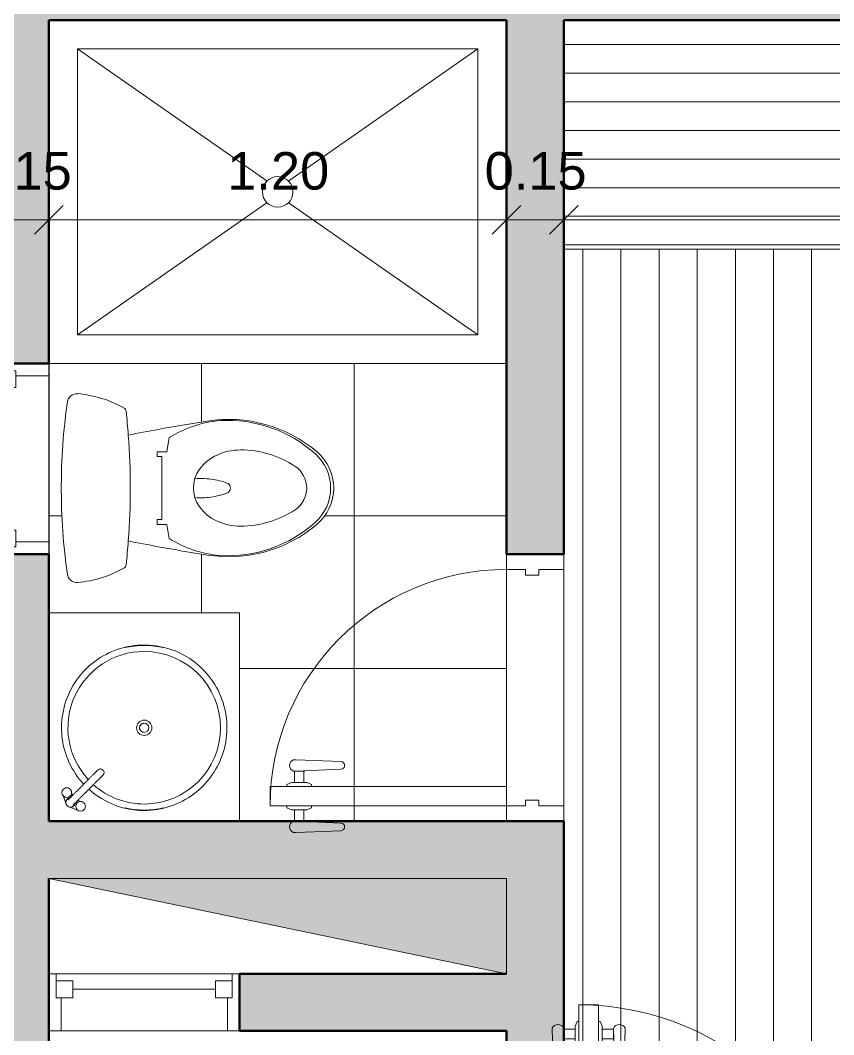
# Model space of a CAD drawing. Header units: metres. Extents: x 11 to 152, y 1 to 34.
# Drawn here: x 93.51 to 95.643, y 21.96 to 24.62 of the extents above; entities that cross this region are included whole.
import ezdxf

# ---------------------------------------------------------------- set-up
doc = ezdxf.new("R2010")
doc.units = ezdxf.units.M
for name, color, linetype, lineweight in [('A-ANNO-DIMS', 211, 'Continuous', 9), ('A-ANNO-DIMS-100', 211, 'Continuous', 9), ('A-DETL-GENF', 92, 'Continuous', 9), ('A-DETL-GENF-1', 7, 'Continuous', 9), ('A-DETL-THIN', 151, 'Continuous', 9), ('A-DOOR', 31, 'Continuous', 9), ('A-DOOR-1', 31, 'Continuous', 18), ('A-FLOR', 192, 'Continuous', 9), ('A-FLOR-PATT', 8, 'Continuous', 9), ('A-GLAZ', 151, 'Continuous', 9), ('A-GLAZ-1', 151, 'Continuous', 18), ('A-WALL', 113, 'Continuous', 9), ('A-WALL-1', 113, 'Continuous', 50), ('A-WALL-PATT-1', 111, 'Continuous', 9), ('I-FURN', 30, 'Continuous', 9), ('P-SANR-FIXT', 6, 'Continuous', 9)]:
    doc.layers.add(name, color=color, linetype=linetype, lineweight=lineweight)
doc.styles.add('Arial_1', font='Arial.ttf', dxfattribs={"height": 0.098353})
doc.dimstyles.new('Cota_1_25', dxfattribs={"dimscale": 0.3048, "dimtxt": 0.1, "dimasz": 0.246063, "dimexe": 0, "dimexo": 0.0625, "dimgap": 0.164042, "dimtad": 1, "dimrnd": 0.01, "dimzin": 0, "dimdsep": 46, "dimtxsty": 'Arial_1', "dimblk1": 'OBLIQUE', "dimblk2": 'OBLIQUE', "dimsah": 1, "dimcen": 0.09, "dimazin": 0, "dimtfac": 1, "dimtdec": 4, "dimtix": 1, "dimtmove": 0, "dimatfit": 3, "dimfxl": 0, "dimfxlon": 1, "dimtvp": 1, "dimtolj": 1, "dimtzin": 0, "dimarcsym": 2})

# ---------------------------------------------------------------- blocks, each defined once
blk = doc.blocks.new('EA-Sencilla abisagrada - 80 x 210-1204422-2 Piso _Tipo_')
at = {"layer": 'A-DETL-GENF'}
for p, q in [((0.244, -0.6091), (0.239, -0.7263)), ((0.269, -0.7263), (0.264, -0.6091)), ((0.4, -0.7263), (0.405, -0.6091)), ((0.425, -0.6091), (0.43, -0.7263)), ((0.299, -0.6988), (0.304, -0.6863)), ((0.304, -0.6863), (0.309, -0.6863)), ((0.309, -0.7513), (0.309, -0.6863)), ((0.365, -0.6863), (0.36, -0.6863)), ((0.36, -0.7513), (0.36, -0.6863)), ((0.37, -0.6988), (0.365, -0.6863)), ((0.269, -0.7038), (0.269, -0.7338)), ((0.299, -0.7063), (0.269, -0.7063)), ((0.299, -0.7388), (0.299, -0.6988)), ((0.37, -0.7388), (0.37, -0.6988)), ((0.37, -0.7063), (0.4, -0.7063)), ((0.4, -0.7038), (0.4, -0.7338)), ((0.239, -0.7338), (0.239, -0.7263)), ((0.269, -0.7313), (0.299, -0.7313)), ((0.299, -0.7388), (0.304, -0.7513)), ((0.37, -0.7388), (0.365, -0.7513)), ((0.4, -0.7313), (0.37, -0.7313)), ((0.43, -0.7338), (0.43, -0.7263)), ((0.309, -0.7513), (0.304, -0.7513)), ((0.36, -0.7513), (0.365, -0.7513))]:
    blk.add_line(p, q, dxfattribs=at)
for centre, radius, start, end in [((0.254, -0.6095), 0.01, 2.4476, 177.5524), ((0.415, -0.6095), 0.01, 2.4476, 177.5524), ((0.254, -0.7276), 0.0162, 202.6199, 337.3801), ((0.415, -0.7276), 0.0162, 202.6199, 337.3801)]:
    blk.add_arc(centre, radius, start, end, dxfattribs=at)
at = {"layer": 'A-DOOR'}
blk.add_arc((0.36, -0.075), 0.72, 180, 270, dxfattribs=at)
at = {"layer": 'A-DOOR-1'}
for p, q in [((-0.4, 0.075), (-0.36, 0.075)), ((-0.36, 0.075), (-0.36, 0.01)), ((0.36, 0.075), (0.4, 0.075)), ((0.36, 0.01), (0.36, 0.075)), ((-0.36, 0.01), (-0.345, 0.01)), ((-0.345, 0.01), (-0.345, -0.025)), ((0.345, 0.01), (0.36, 0.01)), ((0.345, -0.025), (0.345, 0.01)), ((-0.36, -0.025), (-0.36, -0.075)), ((-0.345, -0.025), (-0.36, -0.025)), ((0.36, -0.025), (0.345, -0.025)), ((0.36, -0.075), (0.36, -0.025)), ((-0.36, -0.075), (-0.4, -0.075)), ((0.309, -0.075), (0.309, -0.795)), ((0.36, -0.075), (0.309, -0.075)), ((0.36, -0.075), (0.36, -0.795)), ((0.4, -0.075), (0.36, -0.075)), ((0.36, -0.795), (0.309, -0.795))]:
    blk.add_line(p, q, dxfattribs=at)
blk = doc.blocks.new('M_Fixed - 60x50-V63-2 Piso _Tipo_')
at = {"layer": 'A-GLAZ-1'}
for p, q in [((-0.231, 0.088), (-0.231, 0.025)), ((0.231, 0.088), (0.231, 0.025)), ((-0.231, 0.069), (-0.187, 0.069)), ((-0.187, 0.069), (-0.187, 0.025)), ((0.187, 0.069), (0.187, 0.025)), ((0.231, 0.069), (0.187, 0.069)), ((-0.187, 0.047), (0.187, 0.047)), ((-0.231, 0.025), (-0.187, 0.025)), ((-0.218, 0.025), (-0.218, -0.062)), ((0.187, 0.025), (0.231, 0.025)), ((0.218, 0.025), (0.218, -0.062)), ((-0.25, -0.062), (-0.218, -0.062)), ((0.25, -0.062), (0.218, -0.062))]:
    blk.add_line(p, q, dxfattribs=at)
blk = doc.blocks.new('EA-Sencilla abisagrada - 70 x 210-1204123-2 Piso _Tipo_')
at = {"layer": 'A-DETL-GENF'}
for p, q in [((0.194, -0.5091), (0.189, -0.6263)), ((0.219, -0.6263), (0.214, -0.5091)), ((0.35, -0.6263), (0.355, -0.5091)), ((0.375, -0.5091), (0.38, -0.6263)), ((0.219, -0.6038), (0.219, -0.6338)), ((0.249, -0.6063), (0.219, -0.6063)), ((0.249, -0.5988), (0.254, -0.5863)), ((0.249, -0.6388), (0.249, -0.5988)), ((0.254, -0.5863), (0.259, -0.5863)), ((0.259, -0.6513), (0.259, -0.5863)), ((0.315, -0.5863), (0.31, -0.5863)), ((0.31, -0.6513), (0.31, -0.5863)), ((0.32, -0.5988), (0.315, -0.5863)), ((0.32, -0.6388), (0.32, -0.5988)), ((0.32, -0.6063), (0.35, -0.6063)), ((0.35, -0.6038), (0.35, -0.6338)), ((0.189, -0.6338), (0.189, -0.6263)), ((0.219, -0.6313), (0.249, -0.6313)), ((0.35, -0.6313), (0.32, -0.6313)), ((0.38, -0.6338), (0.38, -0.6263)), ((0.249, -0.6388), (0.254, -0.6513)), ((0.259, -0.6513), (0.254, -0.6513)), ((0.31, -0.6513), (0.315, -0.6513)), ((0.32, -0.6388), (0.315, -0.6513))]:
    blk.add_line(p, q, dxfattribs=at)
for centre, radius, start, end in [((0.204, -0.5095), 0.01, 2.4476, 177.5524), ((0.365, -0.5095), 0.01, 2.4476, 177.5524), ((0.204, -0.6276), 0.0162, 202.6199, 337.3801), ((0.365, -0.6276), 0.0162, 202.6199, 337.3801)]:
    blk.add_arc(centre, radius, start, end, dxfattribs=at)
at = {"layer": 'A-DOOR'}
blk.add_arc((0.31, -0.075), 0.62, 180, 270, dxfattribs=at)
at = {"layer": 'A-DOOR-1'}
for p, q in [((-0.35, 0.075), (-0.31, 0.075)), ((-0.31, 0.075), (-0.31, 0.01)), ((0.31, 0.075), (0.35, 0.075)), ((0.31, 0.01), (0.31, 0.075)), ((-0.31, 0.01), (-0.295, 0.01)), ((-0.295, 0.01), (-0.295, -0.025)), ((0.295, 0.01), (0.31, 0.01)), ((0.295, -0.025), (0.295, 0.01)), ((-0.31, -0.025), (-0.31, -0.075)), ((-0.295, -0.025), (-0.31, -0.025)), ((0.31, -0.025), (0.295, -0.025)), ((0.31, -0.075), (0.31, -0.025)), ((-0.31, -0.075), (-0.35, -0.075)), ((0.259, -0.075), (0.259, -0.695)), ((0.31, -0.075), (0.259, -0.075)), ((0.31, -0.075), (0.31, -0.695)), ((0.35, -0.075), (0.31, -0.075)), ((0.31, -0.695), (0.259, -0.695))]:
    blk.add_line(p, q, dxfattribs=at)
blk = doc.blocks.new('M_Fixed - 60x50-V59-2 Piso _Tipo_')
at = {"layer": 'A-GLAZ-1'}
for p, q in [((-0.25, 0.088), (-0.231, 0.088)), ((-0.231, 0.088), (-0.231, 0.025)), ((0.231, 0.088), (0.231, 0.025)), ((0.2489, 0.088), (0.231, 0.088)), ((-0.231, 0.069), (-0.187, 0.069)), ((-0.187, 0.069), (-0.187, 0.025)), ((0.187, 0.069), (0.187, 0.025)), ((0.231, 0.069), (0.187, 0.069)), ((-0.187, 0.047), (0.187, 0.047)), ((-0.231, 0.025), (-0.187, 0.025)), ((-0.218, 0.025), (-0.218, -0.062)), ((0.187, 0.025), (0.231, 0.025)), ((0.218, 0.025), (0.218, -0.062)), ((-0.25, -0.062), (-0.218, -0.062)), ((0.25, -0.062), (0.218, -0.062))]:
    blk.add_line(p, q, dxfattribs=at)
blk = doc.blocks.new('EA santario - EA santario-1236399-2 Piso _Tipo_')
at = {"layer": 'P-SANR-FIXT'}
for p, q in [((-0.0952, -0.0806), (-0.1325, -0.074)), ((0.1325, -0.074), (0.0953, -0.0806)), ((-0.0952, -0.106), (-0.0952, -0.0806)), ((-0.0825, -0.106), (-0.0952, -0.106)), ((-0.0825, -0.0933), (-0.0825, -0.106)), ((0.0826, -0.0933), (-0.0825, -0.0933)), ((0.0826, -0.106), (0.0826, -0.0933)), ((0.0953, -0.106), (0.0826, -0.106)), ((0.0953, -0.0806), (0.0953, -0.106))]:
    blk.add_line(p, q, dxfattribs=at)
for centre, radius, start, end in [((0, 0.2322), 0.125, 40.0388, 139.9612), ((0, 0.2292), 0.12, 41.8401, 138.1599), ((0.18, 0.0811), 0.36, 139.981, 188.91), ((0.1676, 0.0791), 0.345, 138.1599, 183.4315), ((-0.1676, 0.0791), 0.345, 356.5685, 41.8401), ((-0.18, 0.0811), 0.36, 351.09, 40.019), ((0, 0.2182), 0.0683, 33.6309, 146.3691), ((0.158, 0.1131), 0.258, 146.3691, 180), ((-0.158, 0.1131), 0.258, 0, 33.6309), ((0, 0.0716), 0.0147, 36.4562, 143.5438), ((0.1189, 0.0836), 0.2967, 184.8582, 212.071), ((-0.1189, 0.0836), 0.2967, 327.929, 355.1418), ((4.7641, 0.7998), 5.0001, 188.91, 190.4032), ((-4.7641, 0.7998), 5.0001, 349.5968, 351.09), ((4.7641, 0.7998), 5.0001, 190.4032, 191.3174), ((-4.7641, 0.7998), 5.0001, 348.6826, 349.5968), ((0, -2.0111), 1.8349, 94.3373, 96.2955), ((0, -2.0111), 1.8349, 85.6627, 94.3373), ((0, -2.0111), 1.8349, 83.7045, 85.6627), ((0.0513, -0.3405), 0.3, 150.5617, 174.8856), ((-0.1999, -0.1987), 0.0115, 96.2955, 150.5617), ((0.1999, -0.1987), 0.0115, 29.4383, 83.7045), ((-0.0513, -0.3405), 0.3, 5.1144, 29.4383), ((-0.2222, -0.316), 0.0254, 174.8856, 261.8874), ((0.2222, -0.316), 0.0254, 278.1126, 5.1144), ((0, 1.2428), 1.6, 261.8874, 278.1126)]:
    blk.add_arc(centre, radius, start, end, dxfattribs=at)
blk.add_ellipse((0, 0.1131), major_axis=(0, 0.1238), ratio=0.807692, start_param=1.570796, end_param=4.712389, dxfattribs=at)
for points in [[(-0.0118, 0.0804), (-0.0148, 0.0728), (-0.0199, 0.0575), (-0.024, 0.0349), (-0.0254, 0.0133), (-0.0249, -0.0001), (-0.0243, -0.0065)], [(0.0249, -0.0062), (0.0254, 0.0001), (0.0258, 0.0135), (0.0243, 0.035), (0.02, 0.0576), (0.0149, 0.0728), (0.0118, 0.0804)]]:
    blk.add_open_spline(points, degree=3, dxfattribs=at)
blk = doc.blocks.new('mesa97 - mesa001-1826134-2 Piso _Tipo_')
at = {"layer": 'I-FURN'}
h = blk.add_hatch(dxfattribs=at)
h.set_pattern_fill('FP_76', color=256, style=0, pattern_type=2)
h.set_pattern_definition([(180, (103.024, 40.756), (-9e-18, -0.075), [])])
h.paths.add_polyline_path([(47.3452, 24.02), (47.9452, 24.62), (46.2449, 24.62), (46.2449, 24.02), (47.2318, 24.02)], flags=0)
for p, q in [((47.3452, 24.02), (47.9452, 24.62)), ((46.2449, 24.02), (47.3452, 24.02))]:
    blk.add_line(p, q, dxfattribs=at)
blk = doc.blocks.new('Basin Slab-Round-1Bowl - 550 x 500-1810424-2 Piso _Tipo_')
at = {"layer": 'P-SANR-FIXT'}
for p, q in [((0.5441, 0.575), (-0.0023, 0.575)), ((-0.0023, 0.575), (-0.0023, 0.075)), ((0.477, 0.1376), (0.4686, 0.1346)), ((0.4926, 0.1585), (0.4894, 0.1497)), ((0.5077, 0.1303), (0.515, 0.1504)), ((0.4767, 0.1121), (0.4969, 0.1195))]:
    blk.add_line(p, q, dxfattribs=at)
at = {"layer": 'P-SANR-FIXT', "flags": 128}
for points in [[(0.5161, 0.325), (0.5159, 0.3337), (0.5154, 0.3423), (0.5145, 0.351), (0.5133, 0.3596), (0.5118, 0.3681), (0.5099, 0.3766), (0.5076, 0.385), (0.5051, 0.3932), (0.5022, 0.4014), (0.499, 0.4095), (0.4954, 0.4174), (0.4916, 0.4252), (0.4874, 0.4328), (0.483, 0.4402), (0.4782, 0.4475), (0.4732, 0.4546), (0.4678, 0.4614), (0.4622, 0.4681), (0.4564, 0.4745), (0.4503, 0.4806), (0.4439, 0.4865), (0.4374, 0.4922), (0.4306, 0.4976), (0.4236, 0.5027), (0.4164, 0.5076), (0.409, 0.5121), (0.4014, 0.5163), (0.3937, 0.5203), (0.3858, 0.5239), (0.3778, 0.5272), (0.3696, 0.5302), (0.3613, 0.5328), (0.353, 0.5352), (0.3445, 0.5371), (0.336, 0.5388), (0.3274, 0.5401), (0.3188, 0.5411), (0.3102, 0.5417), (0.3015, 0.5419), (0.2928, 0.5419), (0.2841, 0.5414), (0.2755, 0.5407), (0.2669, 0.5395), (0.2583, 0.5381), (0.2499, 0.5363), (0.2414, 0.5341), (0.2331, 0.5317), (0.2249, 0.5289), (0.2168, 0.5257), (0.2089, 0.5223), (0.201, 0.5185), (0.1934, 0.5144), (0.1859, 0.51), (0.1786, 0.5054), (0.1715, 0.5004), (0.1646, 0.4952), (0.1579, 0.4896), (0.1514, 0.4839), (0.1452, 0.4778), (0.1392, 0.4715), (0.1334, 0.465), (0.128, 0.4583), (0.1228, 0.4513), (0.1179, 0.4442), (0.1132, 0.4368), (0.1089, 0.4293), (0.1049, 0.4216), (0.1012, 0.4138), (0.0978, 0.4058), (0.0947, 0.3977), (0.092, 0.3894), (0.0896, 0.3811), (0.0875, 0.3727), (0.0858, 0.3642), (0.0844, 0.3556), (0.0833, 0.347), (0.0826, 0.3384), (0.0823, 0.3297), (0.0822, 0.325)], [(0.0822, 0.325), (0.0824, 0.3163), (0.0829, 0.3077), (0.0838, 0.299), (0.085, 0.2904), (0.0865, 0.2819), (0.0884, 0.2734), (0.0907, 0.265), (0.0932, 0.2568), (0.0961, 0.2486), (0.0993, 0.2405), (0.1029, 0.2326), (0.1067, 0.2248), (0.1109, 0.2172), (0.1153, 0.2098), (0.1201, 0.2025), (0.1251, 0.1954), (0.1305, 0.1886), (0.136, 0.1819), (0.1419, 0.1755), (0.148, 0.1694), (0.1543, 0.1635), (0.1609, 0.1578), (0.1677, 0.1524), (0.1747, 0.1473), (0.1819, 0.1424), (0.1893, 0.1379), (0.1969, 0.1337), (0.2046, 0.1297), (0.2125, 0.1261), (0.2205, 0.1228), (0.2287, 0.1198), (0.2369, 0.1172), (0.2453, 0.1148), (0.2538, 0.1129), (0.2623, 0.1112), (0.2709, 0.1099), (0.2795, 0.1089), (0.2881, 0.1083), (0.2968, 0.1081), (0.3055, 0.1081), (0.3141, 0.1086), (0.3228, 0.1093), (0.3314, 0.1105), (0.3399, 0.1119), (0.3484, 0.1137), (0.3568, 0.1159), (0.3652, 0.1183), (0.3734, 0.1211), (0.3815, 0.1243), (0.3894, 0.1277), (0.3972, 0.1315), (0.4049, 0.1356), (0.4124, 0.14), (0.4197, 0.1446), (0.4268, 0.1496), (0.4337, 0.1548), (0.4404, 0.1604), (0.4469, 0.1661), (0.4474, 0.1666)], [(0.46, 0.1794), (0.4649, 0.185), (0.4703, 0.1917), (0.4755, 0.1987), (0.4804, 0.2058), (0.485, 0.2132), (0.4894, 0.2207), (0.4934, 0.2284), (0.4971, 0.2362), (0.5005, 0.2442), (0.5036, 0.2523), (0.5063, 0.2606), (0.5087, 0.2689), (0.5108, 0.2773), (0.5125, 0.2858), (0.5139, 0.2944), (0.515, 0.303), (0.5157, 0.3116), (0.516, 0.3203), (0.5161, 0.325)], [(0.5018, 0.1385), (0.5018, 0.1385), (0.5017, 0.1386), (0.5015, 0.1388), (0.5013, 0.139), (0.501, 0.1393), (0.5007, 0.1396), (0.5003, 0.14), (0.4998, 0.1405), (0.4993, 0.141), (0.4987, 0.1416), (0.4981, 0.1422), (0.4974, 0.1429), (0.4966, 0.1437), (0.4958, 0.1445), (0.495, 0.1453), (0.4941, 0.1462), (0.4931, 0.1472), (0.4921, 0.1482), (0.491, 0.1493), (0.4899, 0.1504), (0.4888, 0.1515), (0.4876, 0.1527), (0.4864, 0.1539), (0.4851, 0.1552), (0.4838, 0.1565), (0.4825, 0.1578), (0.4811, 0.1592), (0.4797, 0.1606), (0.4783, 0.162), (0.4768, 0.1635), (0.4753, 0.1649), (0.4739, 0.1664), (0.4723, 0.1679), (0.4708, 0.1695), (0.4693, 0.171), (0.4677, 0.1726), (0.4662, 0.1741), (0.4646, 0.1757), (0.463, 0.1772), (0.4615, 0.1788), (0.4599, 0.1804), (0.4583, 0.1819), (0.4568, 0.1835), (0.4552, 0.185), (0.4537, 0.1866), (0.4522, 0.1881), (0.4507, 0.1896), (0.4492, 0.1911), (0.4477, 0.1925), (0.4463, 0.194), (0.4449, 0.1954), (0.4435, 0.1968), (0.4422, 0.1981), (0.4408, 0.1994), (0.4396, 0.2007), (0.4383, 0.202), (0.4371, 0.2032), (0.4359, 0.2044), (0.4348, 0.2055), (0.4337, 0.2066), (0.4327, 0.2076), (0.4317, 0.2086), (0.4308, 0.2095), (0.4299, 0.2104), (0.429, 0.2113), (0.4283, 0.212), (0.4275, 0.2128), (0.4269, 0.2134), (0.4263, 0.214), (0.4257, 0.2146), (0.4252, 0.2151), (0.4248, 0.2155), (0.4244, 0.2159), (0.4241, 0.2162), (0.4238, 0.2165), (0.4236, 0.2167), (0.4235, 0.2168), (0.4234, 0.2168), (0.4234, 0.2169)], [(0.41, 0.2034), (0.41, 0.2034), (0.4101, 0.2033), (0.4102, 0.2031), (0.4105, 0.2029), (0.4107, 0.2026), (0.4111, 0.2023), (0.4115, 0.2019), (0.412, 0.2014), (0.4125, 0.2009), (0.4131, 0.2003), (0.4137, 0.1997), (0.4144, 0.199), (0.4151, 0.1982), (0.4159, 0.1974), (0.4168, 0.1965), (0.4177, 0.1956), (0.4187, 0.1947), (0.4197, 0.1937), (0.4207, 0.1926), (0.4218, 0.1915), (0.423, 0.1904), (0.4242, 0.1892), (0.4254, 0.1879), (0.4267, 0.1867), (0.428, 0.1854), (0.4293, 0.184), (0.4307, 0.1827), (0.4321, 0.1813), (0.4335, 0.1798), (0.4349, 0.1784), (0.4364, 0.1769), (0.4379, 0.1754), (0.4394, 0.1739), (0.4409, 0.1724), (0.4425, 0.1709), (0.444, 0.1693), (0.4456, 0.1678), (0.4472, 0.1662), (0.4487, 0.1646), (0.4503, 0.1631), (0.4519, 0.1615), (0.4534, 0.1599), (0.455, 0.1584), (0.4565, 0.1568), (0.4581, 0.1553), (0.4596, 0.1538), (0.4611, 0.1523), (0.4626, 0.1508), (0.464, 0.1493), (0.4655, 0.1479), (0.4669, 0.1465), (0.4683, 0.1451), (0.4696, 0.1437), (0.4709, 0.1424), (0.4722, 0.1411), (0.4735, 0.1399), (0.4747, 0.1387), (0.4758, 0.1375), (0.477, 0.1364), (0.478, 0.1353), (0.4791, 0.1343), (0.4801, 0.1333), (0.481, 0.1323), (0.4819, 0.1315), (0.4827, 0.1306), (0.4835, 0.1298), (0.4842, 0.1291), (0.4849, 0.1284), (0.4855, 0.1278), (0.4861, 0.1273), (0.4866, 0.1268), (0.487, 0.1263), (0.4874, 0.126), (0.4877, 0.1257), (0.4879, 0.1254), (0.4881, 0.1252), (0.4883, 0.1251), (0.4883, 0.125), (0.4883, 0.125)]]:
    blk.add_lwpolyline(points, dxfattribs=at)
at = {"layer": 'P-SANR-FIXT'}
for centre, radius, start, end in [((0.2991, 0.325), 0.2, 360, 180), ((0.2991, 0.325), 0.2159, 166.1538, 180), ((0.2991, 0.325), 0.2159, 0, 13.8462), ((0.2991, 0.325), 0.2159, 180, 193.8462), ((0.2991, 0.325), 0.2, 180, 312.9682), ((0.2991, 0.325), 0.02, 360, 180), ((0.2991, 0.325), 0.02, 180, 360), ((0.2992, 0.3249), 0.012, 90, 179.747), ((0.2992, 0.3249), 0.012, 179.747, 270), ((0.2992, 0.3249), 0.012, 180, 193.9186), ((0.2992, 0.3249), 0.012, 198.6485, 208.0024), ((0.2992, 0.3249), 0.012, 0.253, 90), ((0.2992, 0.3249), 0.012, 270, 0.253), ((0.2992, 0.3249), 0.012, 346.0814, 360), ((0.2991, 0.325), 0.2, 318.4615, 360), ((0.2991, 0.325), 0.2159, 346.1538, 360), ((0.2992, 0.3249), 0.012, 213.4205, 222.17), ((0.2992, 0.3249), 0.012, 227.7366, 236.5173), ((0.2992, 0.3249), 0.012, 241.891, 251.3979), ((0.2992, 0.3249), 0.012, 255.9678, 270), ((0.2992, 0.3249), 0.012, 270, 284.0322), ((0.2992, 0.3249), 0.012, 303.4827, 312.2634), ((0.2992, 0.3249), 0.012, 317.83, 326.5795), ((0.4167, 0.2101), 0.00953, 135, 237.8571), ((0.4167, 0.2101), 0.00953, 32.1429, 135), ((0.5051, 0.158), 0.0127, 45, 225), ((0.5051, 0.158), 0.0127, 225, 45), ((0.4691, 0.122), 0.0127, 45, 225), ((0.4951, 0.1317), 0.0127, 225, 45), ((0.4951, 0.1317), 0.0127, 45, 88.0726), ((0.4951, 0.1317), 0.0127, 353.2893, 87.7631), ((0.4691, 0.122), 0.0127, 225, 45), ((0.4951, 0.1317), 0.0127, 181.9274, 225), ((0.4954, 0.1321), 0.0127, 185.9086, 276.7107)]:
    blk.add_arc(centre, radius, start, end, dxfattribs=at)
blk = doc.blocks.new('M_Shower Stall-2D - ducha 1_20 2-1433838-2 Piso _Tipo_')
at = {"layer": 'P-SANR-FIXT'}
for p, q in [((0.075, 0.825), (0.5711, 0.4789)), ((0.075, 0.075), (0.075, 0.825)), ((0.075, 0.825), (1.125, 0.825)), ((1.125, 0.825), (0.6289, 0.4789)), ((1.125, 0.825), (1.125, 0.075)), ((0.5724, 0.4224), (0.075, 0.075)), ((0.6276, 0.4224), (1.125, 0.075)), ((1.125, 0.075), (0.075, 0.075)), ((1.2, 0), (0, 0))]:
    blk.add_line(p, q, dxfattribs=at)
for start, end in [(360, 180), (180, 360)]:
    blk.add_arc((0.6, 0.45), 0.04, start, end, dxfattribs=at)
blk = doc.blocks.new('DIMBLOCK214-2 Piso _Tipo_')
at = {"layer": 'A-ANNO-DIMS-100', "transparency": 16777216}
for p, q in [((93.4349, 24.0969), (93.4724, 24.1344)), ((93.5849, 24.0969), (93.6224, 24.1344)), ((93.4349, 24.0969), (93.3974, 24.0594)), ((93.4349, 24.0969), (93.5849, 24.0969)), ((93.4349, 24.0969), (93.4349, 24.0969)), ((93.4349, 24.0969), (93.4349, 24.0969)), ((93.5849, 24.0969), (93.5474, 24.0594)), ((93.5849, 24.0969), (93.5849, 24.0969)), ((93.5849, 24.0969), (93.5849, 24.0969))]:
    blk.add_line(p, q, dxfattribs=at)
at = {"layer": 'A-ANNO-DIMS-100', "color": 0, "transparency": 16777216, "insert": (93.3776, 24.2744), "char_height": 0.09835, "width": 0.317538, "attachment_point": 1, "line_spacing_factor": 0.938532, "style": 'Arial_1'}
blk.add_mtext('0.15', dxfattribs=at)
blk = doc.blocks.new('_Oblique')
at = {"color": 0, "linetype": 'ByBlock', "lineweight": -2}
blk.add_line((-0.5, -0.5), (0.5, 0.5), dxfattribs=at)
blk = doc.blocks.new('DIMBLOCK215-2 Piso _Tipo_')
at = {"layer": 'A-ANNO-DIMS-100', "transparency": 16777216}
for p, q in [((93.5849, 24.0969), (93.6224, 24.1344)), ((94.7849, 24.0969), (94.8224, 24.1344)), ((93.5849, 24.0969), (93.5474, 24.0594)), ((93.5849, 24.0969), (94.7849, 24.0969)), ((93.5849, 24.0969), (93.5849, 24.0969)), ((93.5849, 24.0969), (93.5849, 24.0969)), ((94.7849, 24.0969), (94.7474, 24.0594)), ((94.7849, 24.0969), (94.7849, 24.0969)), ((94.7849, 24.0969), (94.7849, 24.0969))]:
    blk.add_line(p, q, dxfattribs=at)
at = {"layer": 'A-ANNO-DIMS-100', "color": 0, "transparency": 16777216, "insert": (94.0526, 24.2744), "char_height": 0.09835, "width": 0.317538, "attachment_point": 1, "line_spacing_factor": 0.938532, "style": 'Arial_1'}
blk.add_mtext('1.20', dxfattribs=at)
blk = doc.blocks.new('DIMBLOCK216-2 Piso _Tipo_')
at = {"layer": 'A-ANNO-DIMS-100', "transparency": 16777216}
for p, q in [((94.7849, 24.0969), (94.8224, 24.1344)), ((94.9349, 24.0969), (94.9724, 24.1344)), ((94.7849, 24.0969), (94.7474, 24.0594)), ((94.7849, 24.0969), (94.9349, 24.0969)), ((94.7849, 24.0969), (94.7849, 24.0969)), ((94.7849, 24.0969), (94.7849, 24.0969)), ((94.9349, 24.0969), (94.8974, 24.0594)), ((94.9349, 24.0969), (94.9349, 24.0969)), ((94.9349, 24.0969), (94.9349, 24.0969))]:
    blk.add_line(p, q, dxfattribs=at)
at = {"layer": 'A-ANNO-DIMS-100', "color": 0, "transparency": 16777216, "insert": (94.7276, 24.2744), "char_height": 0.09835, "width": 0.317538, "attachment_point": 1, "line_spacing_factor": 0.938532, "style": 'Arial_1'}
blk.add_mtext('0.15', dxfattribs=at)
blk = doc.blocks.new('DIMBLOCK217-2 Piso _Tipo_')
at = {"layer": 'A-ANNO-DIMS-100', "transparency": 16777216}
for p, q in [((94.9349, 24.0969), (94.9724, 24.1344)), ((96.6352, 24.0969), (96.6727, 24.1344)), ((94.9349, 24.0969), (94.8974, 24.0594)), ((94.9349, 24.0969), (96.6352, 24.0969)), ((94.9349, 24.0969), (94.9349, 24.0969)), ((94.9349, 24.0969), (94.9349, 24.0969)), ((96.6352, 24.0969), (96.5977, 24.0594)), ((96.6352, 24.0969), (96.6352, 24.0969)), ((96.6352, 24.0969), (96.6352, 24.0969))]:
    blk.add_line(p, q, dxfattribs=at)
at = {"layer": 'A-ANNO-DIMS-100', "color": 0, "transparency": 16777216, "insert": (95.6527, 24.2744), "char_height": 0.09835, "width": 0.317538, "attachment_point": 1, "line_spacing_factor": 0.938532, "style": 'Arial_1'}
blk.add_mtext('1.70', dxfattribs=at)

msp = doc.modelspace()

# ---------------------------------------------------------------- hatches: boundary and pattern name
at = {"layer": 'A-DETL-GENF-1'}
msp.add_hatch(color=256, dxfattribs=at).paths.add_polyline_path([(94.7849, 22.12), (94.7849, 22.37), (93.5849, 22.37), (94.5667, 22.1654)], flags=0)
at = {"layer": 'A-FLOR-PATT'}
h = msp.add_hatch(dxfattribs=at)
h.set_pattern_fill('FP_45', color=256, style=0, pattern_type=2)
h.set_pattern_definition([(270, (104.285, -11.138), (0.1, 6e-18), [])])
h.paths.add_polyline_path([(96.275, 15.6182), (98.4351, 15.6182), (98.4351, 15.9682), (98.7852, 15.9682), (98.7852, 16.2182), (98.9352, 16.2182), (98.9352, 18.2182), (95.6949, 18.2182), (95.6949, 18.2682), (95.6799, 18.2682), (95.6799, 18.3032), (95.6949, 18.3032), (95.6949, 18.3682), (95.7349, 18.3682), (95.7349, 18.4082), (95.7999, 18.4082), (95.7999, 18.4232), (95.8349, 18.4232), (95.8349, 18.4082), (95.8849, 18.4082), (95.8849, 18.3682), (98.7852, 18.3682), (98.7852, 18.8182), (98.9352, 18.8182), (98.9351, 20.8182), (98.4351, 20.8182), (98.4351, 21.1682), (96.4849, 21.1682), (96.4849, 19.1682), (95.8849, 19.1682), (95.8849, 19.1282), (95.8349, 19.1282), (95.8349, 19.1132), (95.7999, 19.1132), (95.7999, 19.1282), (95.7349, 19.1282), (95.7349, 21.1682), (95.6949, 21.1682), (95.6949, 21.2332), (95.6799, 21.2332), (95.6799, 21.2682), (95.6949, 21.2682), (95.6949, 21.3182), (98.9352, 21.3182), (98.9352, 20.9682), (100.9356, 20.9682), (100.9356, 24.62), (96.7852, 24.62), (96.7852, 22.37), (95.8349, 22.37), (95.8349, 22.52), (96.0352, 22.52), (96.0352, 24.02), (94.9349, 24.02), (94.9349, 21.3182), (94.9749, 21.3182), (94.9749, 21.2682), (94.9899, 21.2682), (94.9899, 21.2332), (94.9749, 21.2332), (94.9749, 21.1682), (94.9349, 21.1682), (94.9349, 19.72), (94.7849, 19.72), (94.7849, 18.3682), (94.9749, 18.3682), (94.9749, 18.3032), (94.9899, 18.3032), (94.9899, 18.2682), (94.9749, 18.2682), (94.9749, 18.2182), (94.9349, 18.2182), (94.9349, 17.4182), (95.5509, 17.4182), (95.5509, 15.6182), (95.9433, 15.6182)], flags=0)
h.paths.add_polyline_path([(96.5002, 15.6989), (96.5002, 17.5989), (97.4002, 17.5989), (97.4002, 15.6989)], flags=0)
h.paths.add_polyline_path([(97.867, 15.7066), (97.5186, 15.7066), (97.5054, 15.7084), (97.4932, 15.7134), (97.4826, 15.7215), (97.4746, 15.732), (97.4695, 15.7443), (97.4678, 15.7574), (97.4678, 16.1058), (97.4695, 16.119), (97.4746, 16.1312), (97.4826, 16.1418), (97.4932, 16.1498), (97.5054, 16.1549), (97.5186, 16.1566), (97.867, 16.1566), (97.8801, 16.1549), (97.8924, 16.1498), (97.9029, 16.1418), (97.911, 16.1312), (97.916, 16.119), (97.9178, 16.1058), (97.9178, 15.7574), (97.916, 15.7443), (97.911, 15.732), (97.9029, 15.7215), (97.8924, 15.7134), (97.8801, 15.7084)], flags=0)
h.paths.add_polyline_path([(96.0334, 15.7066), (96.0202, 15.7084), (96.008, 15.7134), (95.9954, 15.7242), (95.9894, 15.732), (95.9843, 15.7443), (95.9826, 15.7574), (95.9826, 16.1058), (95.9843, 16.119), (95.9894, 16.1312), (95.9974, 16.1418), (96.008, 16.1498), (96.0202, 16.1549), (96.0334, 16.1566), (96.3818, 16.1566), (96.3949, 16.1549), (96.4072, 16.1498), (96.4177, 16.1418), (96.4258, 16.1312), (96.4308, 16.119), (96.4326, 16.1058), (96.4326, 15.7574), (96.4308, 15.7443), (96.4258, 15.732), (96.4177, 15.7215), (96.4072, 15.7134), (96.3949, 15.7084), (96.3818, 15.7066), (96.275, 15.7066)], flags=0)
h.paths.add_polyline_path([(97.8002, 19.1471), (96.9002, 19.1471), (96.9002, 21.0471), (97.8002, 21.0471), (97.8002, 19.3532)], flags=0)
h.paths.add_polyline_path([(98.0996, 20.5894), (97.9186, 20.5894), (97.9054, 20.5911), (97.8932, 20.5962), (97.8826, 20.6043), (97.8746, 20.6148), (97.8695, 20.6271), (97.8678, 20.6402), (97.8678, 20.9886), (97.8695, 21.0017), (97.8746, 21.014), (97.8826, 21.0245), (97.8932, 21.0326), (97.9054, 21.0377), (97.9186, 21.0394), (98.267, 21.0394), (98.2801, 21.0377), (98.2924, 21.0326), (98.3029, 21.0245), (98.3109, 21.014), (98.316, 21.0017), (98.3178, 20.9886), (98.3178, 20.6402), (98.316, 20.6271), (98.3109, 20.6148), (98.3029, 20.6043), (98.2924, 20.5962), (98.2801, 20.5911), (98.2655, 20.5894), (98.1377, 20.5894)], flags=0)
h.paths.add_polyline_path([(97.4256, 22.6053), (97.4002, 22.6053), (97.4002, 24.5053), (98.8002, 24.5053), (98.8002, 22.6053), (98.63, 22.6053)], flags=0)
h.paths.add_polyline_path([(99.5379, 22.9311), (99.1843, 23.2847), (99.5379, 23.6382), (99.8914, 23.2847), (99.7462, 23.1394)], flags=0)
h.paths.add_polyline_path([(100.2128, 23.3849), (100.141, 23.4567), (100.105, 23.4208), (99.674, 23.8518), (99.7099, 23.8878), (99.6381, 23.9596), (100.2128, 24.5343), (100.7875, 23.9596), (100.2487, 23.4208)], flags=0)
h.paths.add_polyline_path([(99.2639, 24.0553), (98.9155, 24.0553), (98.9023, 24.057), (98.8901, 24.0621), (98.8796, 24.0702), (98.8715, 24.0807), (98.8664, 24.093), (98.8647, 24.1061), (98.8647, 24.4545), (98.8664, 24.4677), (98.8715, 24.4799), (98.8796, 24.4904), (98.8901, 24.4985), (98.9023, 24.5036), (98.9178, 24.5053), (99.2639, 24.5053), (99.277, 24.5036), (99.2893, 24.4985), (99.2998, 24.4904), (99.3079, 24.4799), (99.3129, 24.4677), (99.3147, 24.4545), (99.3147, 24.1061), (99.3129, 24.093), (99.3079, 24.0807), (99.2998, 24.0702), (99.2893, 24.0621), (99.277, 24.057)], flags=0)
h.paths.add_polyline_path([(97.2702, 24.0653), (96.9385, 24.066), (96.9303, 24.067), (96.9181, 24.0721), (96.9076, 24.0802), (96.8995, 24.0907), (96.8944, 24.103), (96.8927, 24.1161), (96.8927, 24.4645), (96.8944, 24.4777), (96.8995, 24.4899), (96.9076, 24.5004), (96.9181, 24.5085), (96.9303, 24.5136), (96.9435, 24.5153), (97.2919, 24.5153), (97.305, 24.5136), (97.318, 24.5079), (97.3278, 24.5004), (97.3359, 24.4899), (97.3409, 24.4777), (97.3427, 24.4645), (97.3427, 24.1161), (97.3409, 24.103), (97.3359, 24.0907), (97.3278, 24.0802), (97.3173, 24.0721), (97.305, 24.067), (97.2919, 24.0653)], flags=0)
h.paths.add_polyline_path([(98.9679, 24.9678), (100.9356, 24.9678), (100.9356, 24.97), (98.9352, 24.97), (98.9352, 24.9678)], flags=0)
h = msp.add_hatch(dxfattribs=at)
h.set_pattern_fill('FP_56', color=256, style=0, pattern_type=2)
h.set_pattern_definition([(90, (67.185, 10.92), (-0.4, 2e-17), []), (180, (67.185, 10.92), (-5e-17, -0.4), [])])
h.paths.add_polyline_path([(94.0849, 22.52), (94.7849, 22.52), (94.7849, 23.72), (93.5849, 23.72), (93.5849, 23.0664), (94.0849, 23.0664), (94.0849, 22.6167)], flags=0)
h.paths.add_polyline_path([(93.8409, 22.7544), (93.8434, 22.7563), (93.8409, 22.7544)], flags=0)
h.paths.add_polyline_path([(93.6608, 23.1459), (93.6544, 23.1461), (93.6483, 23.148), (93.6414, 23.1527), (93.6383, 23.1559), (93.6341, 23.1653), (93.6334, 23.1676), (93.6211, 23.2897), (93.6174, 23.3934), (93.6228, 23.5192), (93.6351, 23.6254), (93.6414, 23.6342), (93.6428, 23.6355), (93.6483, 23.6388), (93.6544, 23.6407), (93.6608, 23.6409), (93.7027, 23.6342), (93.7432, 23.6216), (93.7837, 23.6018), (93.7873, 23.5946), (93.7931, 23.5322), (93.8715, 23.5472), (93.9999, 23.5691), (94.0612, 23.5734), (94.1223, 23.5672), (94.1815, 23.5507), (94.237, 23.5244), (94.2872, 23.4891), (94.3083, 23.4663), (94.3231, 23.439), (94.3308, 23.4089), (94.3308, 23.3779), (94.3231, 23.3478), (94.3083, 23.3205), (94.2846, 23.2959), (94.237, 23.2624), (94.1815, 23.2361), (94.1223, 23.2196), (94.0612, 23.2134), (93.9999, 23.2177), (93.8715, 23.2396), (93.7931, 23.2546), (93.7873, 23.1922), (93.7837, 23.185), (93.7815, 23.1834), (93.7432, 23.1653), (93.7027, 23.1527)], flags=0)
at = {"layer": 'A-WALL-PATT-1'}
h = msp.add_hatch(color=256, dxfattribs=at)
h.paths.add_polyline_path([(98.4351, 24.62), (98.4351, 24.77), (93.4102, 24.77), (93.4102, 24.62), (98.2655, 24.62)], flags=0)
h.paths.add_polyline_path([(92.9102, 24.62), (92.9102, 24.77), (92.6351, 24.77), (92.6351, 24.62), (92.7602, 24.62)], flags=0)
h = msp.add_hatch(color=256, dxfattribs=at)
h.paths.add_polyline_path([(93.4349, 19.87), (93.5849, 19.87), (93.5849, 23.22), (93.4349, 23.22), (93.4349, 19.9092)], flags=0)
h.paths.add_polyline_path([(93.4349, 23.72), (93.5849, 23.72), (93.5849, 24.62), (93.4349, 24.62), (93.4349, 23.9704)], flags=0)
for points in [[(94.7849, 23.22), (94.9349, 23.22), (94.9349, 24.62), (94.7849, 24.62), (94.7849, 23.9704)], [(94.2846, 22.37), (94.7849, 22.37), (94.7849, 22.52), (93.5849, 22.52), (93.5849, 22.37), (93.9528, 22.37)], [(94.7849, 19.87), (94.9349, 19.87), (94.9349, 22.52), (94.7849, 22.52), (94.7849, 20.3605)], [(94.7849, 21.97), (94.7849, 22.12), (94.0849, 22.12), (94.0849, 21.97)]]:
    msp.add_hatch(color=256, dxfattribs=at).paths.add_polyline_path(points, flags=0)

# ---------------------------------------------------------------- linework, layer by layer
at = {"layer": 'A-DETL-THIN'}
for p, q in [((94.7849, 22.37), (93.5849, 22.37)), ((93.5849, 22.37), (94.7849, 22.12)), ((94.7849, 22.12), (94.7849, 22.37))]:
    msp.add_line(p, q, dxfattribs=at)
at = {"layer": 'A-FLOR'}
for p, q in [((94.7849, 23.18), (94.7849, 22.56)), ((94.9349, 23.18), (94.9349, 22.56))]:
    msp.add_line(p, q, dxfattribs=at)
at = {"layer": 'A-WALL'}
for p, q in [((93.5849, 23.72), (93.5849, 23.22)), ((93.5849, 22.12), (94.0849, 22.12)), ((94.0849, 21.97), (93.5849, 21.97))]:
    msp.add_line(p, q, dxfattribs=at)
at = {"layer": 'A-WALL-1'}
for p, q in [((93.5849, 23.72), (93.5849, 24.62)), ((93.5849, 24.62), (94.7849, 24.62)), ((94.7849, 24.62), (94.7849, 23.22)), ((94.9349, 23.22), (94.9349, 24.62)), ((94.9349, 24.62), (96.6352, 24.62)), ((93.4349, 23.72), (93.5849, 23.72)), ((93.5849, 23.22), (93.4102, 23.22)), ((93.5849, 22.52), (93.5849, 23.22)), ((94.7849, 23.22), (94.9349, 23.22)), ((94.9349, 22.52), (93.5849, 22.52)), ((94.9349, 19.72), (94.9349, 22.52)), ((93.5849, 19.87), (93.5849, 22.37)), ((94.7849, 22.12), (94.0849, 22.12)), ((94.0849, 22.12), (94.0849, 21.97)), ((94.0849, 21.97), (94.7849, 21.97)), ((94.7849, 21.97), (94.7849, 19.72))]:
    msp.add_line(p, q, dxfattribs=at)

# ---------------------------------------------------------------- block references
at = {"layer": 'A-DOOR'}
for name, p, rotation in [('EA-Sencilla abisagrada - 70 x 210-1204123-2 Piso _Tipo_', (94.8599, 22.87), 269.9999999999999), ('EA-Sencilla abisagrada - 80 x 210-1204422-2 Piso _Tipo_', (95.3349, 21.2432), 180)]:
    msp.add_blockref(name, p, dxfattribs=dict(at, rotation=rotation))
at = {"layer": 'A-GLAZ', "rotation": 89.9999999999999}
msp.add_blockref('M_Fixed - 60x50-V63-2 Piso _Tipo_', (93.5229, 23.47), dxfattribs=at)
at = {"layer": 'A-GLAZ'}
msp.add_blockref('M_Fixed - 60x50-V59-2 Piso _Tipo_', (93.8349, 22.032), dxfattribs=at)
at = {"layer": 'I-FURN'}
msp.add_blockref('mesa97 - mesa001-1826134-2 Piso _Tipo_', (48.69, 0), dxfattribs=at)
at = {"layer": 'P-SANR-FIXT'}
msp.add_blockref('M_Shower Stall-2D - ducha 1_20 2-1433838-2 Piso _Tipo_', (93.5849, 23.72), dxfattribs=at)
for name, p, rotation in [('EA santario - EA santario-1236399-2 Piso _Tipo_', (93.9746, 23.3934), 269.9999999999995), ('Basin Slab-Round-1Bowl - 550 x 500-1810424-2 Piso _Tipo_', (93.5099, 23.064), 269.9999999999999)]:
    msp.add_blockref(name, p, dxfattribs=dict(at, rotation=rotation))

# ---------------------------------------------------------------- dimensions: what is measured, and where the dimension line sits
at = {"layer": 'A-ANNO-DIMS'}
for base, p1, p2, override, picture, middle in [((93.5849, 24.0969), (93.4349, 24.0969), (93.5849, 24.0969), {"dimpost": '<>', "dimfxl": 0.15}, 'DIMBLOCK214-2 Piso _Tipo_', (93.5099, 24.1971)), ((94.7849, 24.0969), (93.5849, 24.0969), (94.7849, 24.0969), {"dimpost": '<>', "dimfxl": 1.2}, 'DIMBLOCK215-2 Piso _Tipo_', (94.1849, 24.1971)), ((94.9349, 24.0969), (94.7849, 24.0969), (94.9349, 24.0969), {"dimpost": '<>', "dimfxl": 0.15}, 'DIMBLOCK216-2 Piso _Tipo_', (94.8599, 24.1971)), ((96.6352, 24.0969), (94.9349, 24.0969), (96.6352, 24.0969), {"dimpost": '<>', "dimfxl": 1.70026}, 'DIMBLOCK217-2 Piso _Tipo_', (95.7851, 24.1971))]:
    dim = msp.add_linear_dim(base=base, p1=p1, p2=p2, dimstyle='Cota_1_25', override=override, dxfattribs=at)
    dim.commit()
    dim.dimension.update_dxf_attribs({"geometry": picture, "text_midpoint": middle})

doc.saveas('drawing.dxf')
